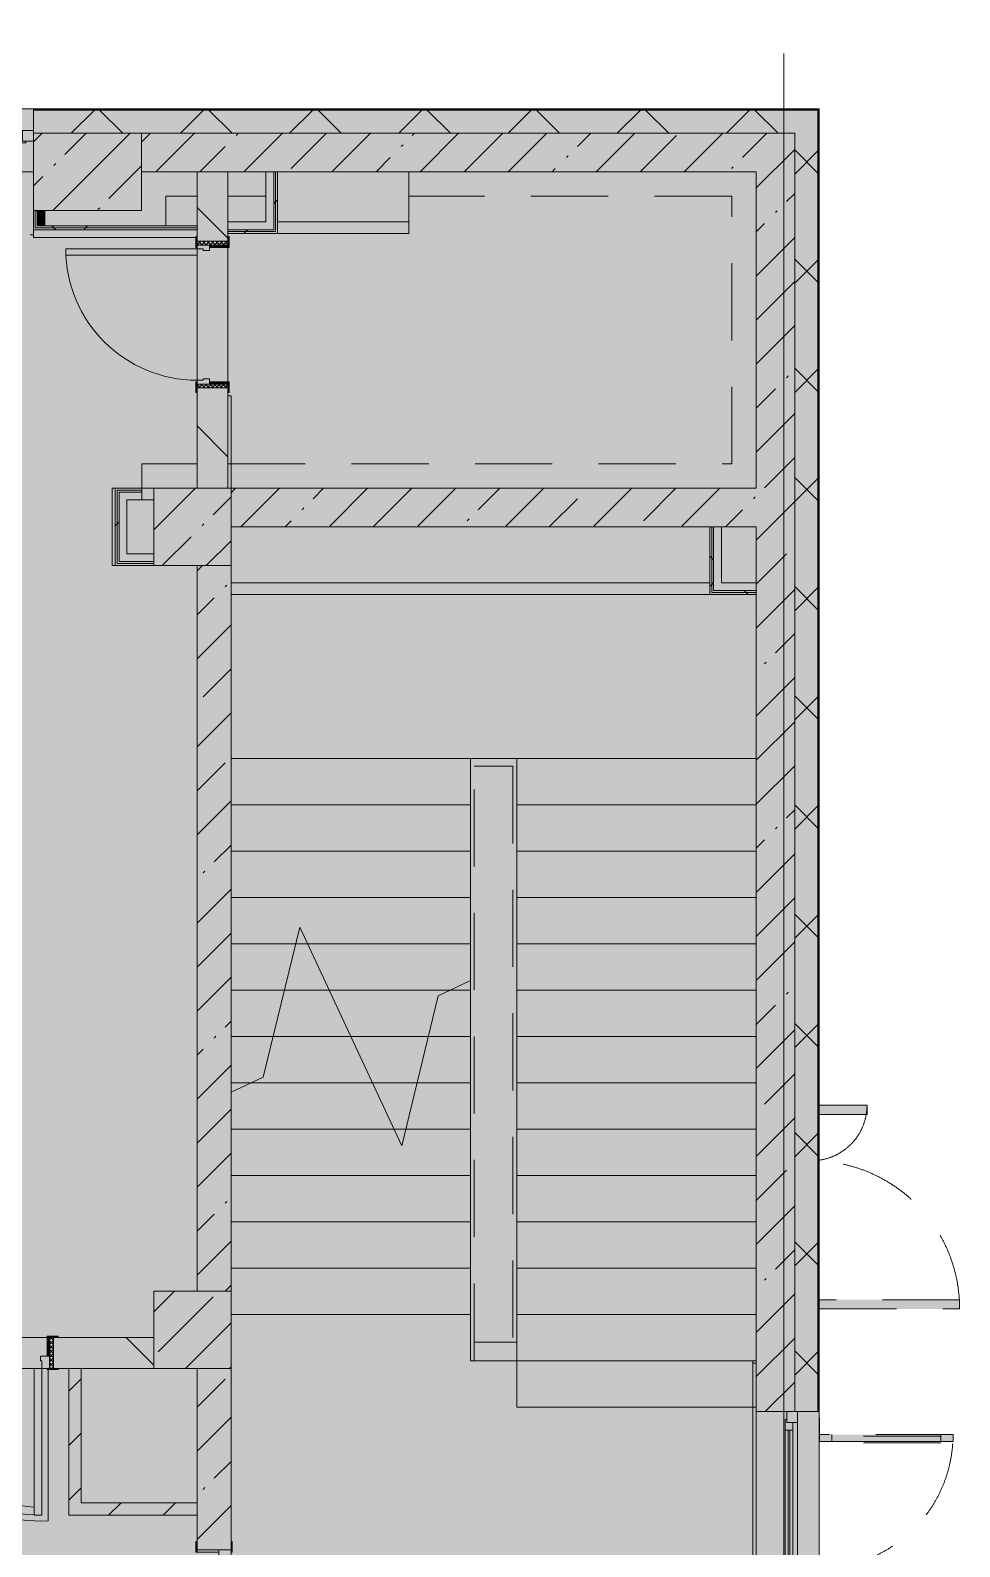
# Model space of a CAD drawing. Header units: millimetres. Extents: x 81548 to 272142, y -8553 to 29000.
# Drawn here: x 265262 to 271280, y 12246 to 22066 of the extents above; entities that cross this region are included whole.
import ezdxf

# ---------------------------------------------------------------- set-up
doc = ezdxf.new("R2010")
doc.units = ezdxf.units.MM
doc.linetypes.add('200_ШТРИХ__ш1_п0_6_', pattern=[800, 500, -300])
doc.layers.add('A-DETL-GENF-2', color=7, linetype='Continuous', lineweight=9, true_color=0xc0c0c0, transparency=0.4)
for name, color, linetype, lineweight in [('A-DETL-MBND-1', 7, '200_ШТРИХ__ш1_п0_6_', 9), ('A-WALL-3', 7, 'Continuous', 5), ('I-WALL-4', 7, 'Continuous', 5), ('S-COLS-3', 7, 'Continuous', 5), ('Оси', 7, 'Continuous', 9)]:
    doc.layers.add(name, color=color, linetype=linetype, lineweight=lineweight)
for name, color, linetype, lineweight, true_color in [('A-DOOR-1', 7, 'Continuous', 5, 0xb7b7b7), ('A-DOOR-2', 7, 'Continuous', 5, 0xe2e2e2), ('A-DOOR-3', 7, 'Continuous', 5, 0xaaaaaa), ('A-DOOR-FRAM-1', 7, 'Continuous', 5, 0xe2e2e2), ('A-DOOR-FRAM-2', 7, 'Continuous', 5, 0xb7b7b7), ('A-DOOR-FRAM-3', 7, 'Continuous', 5, 0xaaaaaa), ('A-FLOR-2', 7, 'Continuous', 5, 0xb7b7b7), ('A-GLAZ-2', 7, 'Continuous', 5, 0x737373), ('A-WALL-4', 7, 'Continuous', 5, 0x737373), ('A-WALL-5', 7, 'Continuous', 9, 0x737373), ('I-WALL-2', 7, 'Continuous', 5, 0xe7e7e7), ('I-WALL-3', 7, 'Continuous', 9, 0xe7e7e7), ('I-WALL-5', 7, 'Continuous', 5, 0x737373), ('S-COLS-4', 7, 'Continuous', 5, 0x737373), ('S-STRS-2', 7, 'Continuous', 5, 0x737373), ('S-STRS-MBND-2', 7, 'Continuous', 5, 0x737373)]:
    doc.layers.add(name, color=color, linetype=linetype, lineweight=lineweight, true_color=true_color)
pattern_1 = [(45, (145131.5, 0), (-285.1231, 285.1231), []), (45, (145416.64, 0), (-285.1231, 285.1231), [504.031, -100.806, 16.764, -84.042])]
pattern_2 = [(45, (145131.5, 0), (-353.5534, 353.5534), []), (135, (145131.5, 0), (-353.5534, -353.5534), [])]
pattern_3 = [(135, (145131.5, 0), (-353.5534, -353.5534), [])]
pattern_4 = [(45, (145131.52, 0), (-176.7767, 176.7767), [])]
pattern_5 = [(45, (145131.5, 0), (-530.33, 530.33), []), (135, (145131.5, 0), (-530.33, -530.33), [])]

# ---------------------------------------------------------------- blocks, each defined once
blk = doc.blocks.new('110_Дверь_СКБ_2Ст - Д-1_л_Лестничная клетка EIS60 2-32142534-2_10_3_птичка')
at = {"layer": 'A-DOOR-2'}
for points in [[(662.5, 110), (662.5, 1010), (612.5, 1010), (612.5, 110)], [(-587.5, 510), (-637.5, 510), (-637.5, 110), (-587.5, 110), (-587.5, 356.7)], [(712.5, 30), (697.5, 30), (697.5, -110), (712.5, -107.6)]]:
    blk.add_hatch(color=256, dxfattribs=at).paths.add_polyline_path(points)
h = blk.add_hatch(color=256, dxfattribs=at)
h.paths.add_polyline_path([(712.5, 110), (662.5, 110), (662.5, 60), (652.5, 60), (652.5, 30), (712.5, 30)])
h.paths.add_polyline_path([(-627.5, 30), (-627.5, 60), (-637.5, 60), (-637.5, 110), (-687.5, 110), (-687.5, 30)])
at = {"layer": 'A-DOOR-FRAM-1'}
for points in [[(-672.5, 110), (-672.5, 118), (-742.5, 118), (-742.5, 110)], [(767.5, 110), (767.5, 118), (697.5, 118), (697.5, 110)], [(-672.5, 30), (-687.5, 30), (-687.5, -110), (-672.5, -107.6)], [(-672.5, -110), (-742.5, -110), (-742.5, -118), (-672.5, -118)], [(767.5, -118), (767.5, -110), (697.5, -110), (697.5, -118)]]:
    blk.add_hatch(color=256, dxfattribs=at).paths.add_polyline_path(points)
at = {"layer": 'A-DOOR-1'}
for p, q in [((662.5, 1010), (612.5, 1010)), ((612.5, 1010), (612.5, 110)), ((662.5, 110), (662.5, 1010)), ((-637.5, 510), (-637.5, 110)), ((-587.5, 510), (-637.5, 510)), ((-587.5, 110), (-587.5, 510)), ((-637.5, 110), (-587.5, 110)), ((612.5, 110), (662.5, 110))]:
    blk.add_line(p, q, dxfattribs=at)
for centre, radius, start, end in [((662.5, 110), 900, 90, 180), ((-637.5, 110), 400, 360, 90)]:
    blk.add_arc(centre, radius, start, end, dxfattribs=at)
at = {"layer": 'A-DOOR-FRAM-2'}
for p, q in [((-672.5, 118), (-742.5, 118)), ((-742.5, 118), (-742.5, 110)), ((-742.5, 110), (-672.5, 110)), ((-637.5, 110), (-687.5, 110)), ((-687.5, 110), (-687.5, 30)), ((-672.5, 110), (-672.5, 118)), ((-637.5, 60), (-637.5, 110)), ((662.5, 110), (662.5, 60)), ((712.5, 110), (662.5, 110)), ((767.5, 118), (697.5, 118)), ((697.5, 118), (697.5, 110)), ((697.5, 110), (767.5, 110)), ((712.5, 30), (712.5, 110)), ((767.5, 110), (767.5, 118)), ((-687.5, 30), (-627.5, 30)), ((-672.5, 30), (-687.5, 30)), ((-687.5, 30), (-687.5, -110)), ((-672.5, -110), (-672.5, 30)), ((-627.5, 60), (-637.5, 60)), ((-627.5, 30), (-627.5, 60)), ((662.5, 60), (652.5, 60)), ((652.5, 60), (652.5, 30)), ((652.5, 30), (712.5, 30)), ((712.5, 30), (697.5, 30)), ((697.5, 30), (697.5, -110)), ((712.5, -110), (712.5, 30)), ((-672.5, -110), (-742.5, -110)), ((-742.5, -110), (-742.5, -118)), ((-742.5, -118), (-672.5, -118)), ((-687.5, -110), (-672.5, -110)), ((-672.5, -118), (-672.5, -110)), ((697.5, -110), (712.5, -110)), ((767.5, -110), (697.5, -110)), ((697.5, -110), (697.5, -118)), ((697.5, -118), (767.5, -118)), ((767.5, -118), (767.5, -110))]:
    blk.add_line(p, q, dxfattribs=at)
blk = doc.blocks.new('120_Окно_СКБ_1Ст - 120_Окно_СКБ_1Ст 900х2500_h_ с форточкой-V88-2_10_3_птичка')
at = {"layer": 'A-GLAZ-2'}
for p, q in [((-450, -127), (-450, -57)), ((-450, -57), (-380, -57)), ((450, -57), (-450, -57)), ((-380, -57), (-380, -127)), ((380, -87), (-380, -87)), ((-380, -87), (-380, -127)), ((-330, -137), (-330, -87)), ((330, -137), (330, -87)), ((380, -127), (380, -57)), ((380, -57), (450, -57)), ((380, -127), (380, -87)), ((450, -57), (450, -127)), ((-380, -127), (-450, -127)), ((-450, -127), (-400, -127)), ((-380, -127), (-400, -127)), ((-400, -127), (-400, -137)), ((-400, -137), (400, -137)), ((400, -137), (-400, -137)), ((-330, -107), (330, -107)), ((330, -117), (-330, -117)), ((450, -127), (380, -127)), ((400, -127), (380, -127)), ((400, -127), (449.8, -127)), ((400, -137), (400, -127))]:
    blk.add_line(p, q, dxfattribs=at)
blk = doc.blocks.new('120_Окно_СКБ_1Ст - 120_Окно_СКБ_1Ст 1200х2500_h_ с форточкой2-24160662-2_10_3_птичка')
at = {"layer": 'A-GLAZ-2'}
for p, q in [((-600, -127), (-600, -57)), ((-600, -57), (-530, -57)), ((600, -57), (-600, -57)), ((-530, -57), (-530, -127)), ((530, -87), (-530, -87)), ((-530, -87), (-530, -127)), ((-480, -137), (-480, -87)), ((480, -137), (480, -87)), ((530, -127), (530, -57)), ((530, -57), (600, -57)), ((530, -127), (530, -87)), ((600, -57), (600, -127)), ((-530, -127), (-600, -127)), ((-600, -127), (-550, -127)), ((-530, -127), (-550, -127)), ((-550, -127), (-550, -137)), ((-550, -137), (550, -137)), ((550, -137), (-550, -137)), ((-480, -107), (480, -107)), ((480, -117), (-480, -117)), ((600, -127), (530, -127)), ((550, -127), (530, -127)), ((550, -127), (600, -127)), ((550, -137), (550, -127))]:
    blk.add_line(p, q, dxfattribs=at)
blk = doc.blocks.new('110_Дверь_СКБ_1Ст_Внутренняя1 - Д-8 950x2100h_охрана-V102-2_10_3_птичка')
at = {"layer": 'A-DOOR-2'}
h = blk.add_hatch(color=256, dxfattribs=at)
h.paths.add_polyline_path([(-437.5, 100), (-437.5, 20), (-402.5, 20), (-402.5, 60), (-412.5, 60), (-412.5, 100)])
h.paths.add_polyline_path([(427.5, 60), (427.5, 20), (462.5, 20), (462.5, 100), (437.5, 97.6), (437.5, 60)])
at = {"layer": 'A-DOOR-3'}
h = blk.add_hatch(dxfattribs=at)
h.set_pattern_fill('FP_68', color=256, style=0, pattern_type=2)
h.set_pattern_definition([(135, (1826.41, 164.685), (-14.14214, -14.14214), []), (225, (1826.41, 164.685), (14.14214, -14.14214), [])])
h.paths.add_polyline_path([(462.5, 100), (462.5, -100), (487.5, -100), (487.5, 100)])
at = {"layer": 'A-DOOR-FRAM-1'}
for points in [[(397.5, 100), (437.5, 100), (437.5, 950), (397.5, 950)], [(-492.5, 100), (-422.5, 100), (-422.5, 108), (-492.5, 108)], [(447.5, 100), (517.5, 100), (517.5, 108), (447.5, 108)], [(-437.5, -100), (-422.5, -100), (-422.5, 20), (-437.5, 20)], [(447.5, -100), (462.5, -100), (462.5, 20), (447.5, 20)], [(-492.5, -108), (-422.5, -108), (-422.5, -100), (-492.5, -100)], [(447.5, -108), (517.5, -108), (517.5, -100), (447.5, -100)]]:
    blk.add_hatch(color=256, dxfattribs=at).paths.add_polyline_path(points)
at = {"layer": 'A-DOOR-FRAM-3'}
h = blk.add_hatch(dxfattribs=at)
h.set_pattern_fill('FP_69', color=256, style=0, pattern_type=2)
h.set_pattern_definition([(45, (-296.384, 164.685), (-14.1421, 14.1421), []), (135, (-296.384, 164.685), (-14.1421, -14.1421), [])])
h.paths.add_polyline_path([(-462.5, 100), (-462.5, -100), (-437.5, -100), (-437.5, 100)])
at = {"layer": 'A-DOOR-1'}
for p, q in [((437.5, 950), (397.5, 950)), ((397.5, 950), (397.5, 100)), ((437.5, 100), (437.5, 950)), ((397.5, 100), (437.5, 100))]:
    blk.add_line(p, q, dxfattribs=at)
blk.add_arc((437.5, 100), 850, 90, 180, dxfattribs=at)
at = {"layer": 'A-DOOR-FRAM-2'}
for p, q in [((-422.5, 108), (-492.5, 108)), ((-492.5, 108), (-492.5, 100)), ((-492.5, 100), (-422.5, 100)), ((-437.5, 100), (-462.5, 100)), ((-462.5, 100), (-462.5, -100)), ((-412.5, 100), (-437.5, 100)), ((-437.5, 100), (-437.5, 20)), ((-437.5, -100), (-437.5, 100)), ((-422.5, 100), (-437.5, 100)), ((-437.5, 100), (-437.5, 99)), ((-437.5, 99), (-422.5, 99)), ((-422.5, 100), (-422.5, 108)), ((-422.5, 99), (-422.5, 100)), ((-412.5, 60), (-412.5, 100)), ((437.5, 100), (437.5, 60)), ((462.5, 100), (437.5, 100)), ((517.5, 108), (447.5, 108)), ((447.5, 108), (447.5, 100)), ((462.5, 100), (447.5, 100)), ((447.5, 100), (447.5, 99)), ((447.5, 100), (517.5, 100)), ((447.5, 99), (462.5, 99)), ((462.5, 20), (462.5, 100)), ((487.5, 100), (462.5, 100)), ((462.5, 100), (462.5, -100)), ((462.5, 99), (462.5, 100)), ((487.5, -100), (487.5, 100)), ((517.5, 100), (517.5, 108)), ((-437.5, 20), (-402.5, 20)), ((-422.5, 20), (-437.5, 20)), ((-437.5, 20), (-437.5, -100)), ((-422.5, -100), (-422.5, 20)), ((-402.5, 60), (-412.5, 60)), ((-402.5, 20), (-402.5, 60)), ((437.5, 60), (427.5, 60)), ((427.5, 60), (427.5, 20)), ((427.5, 20), (462.5, 20)), ((462.5, 20), (447.5, 20)), ((447.5, 20), (447.5, -100)), ((462.5, -100), (462.5, 20)), ((-422.5, -100), (-492.5, -100)), ((-492.5, -100), (-492.5, -108)), ((-492.5, -108), (-422.5, -108)), ((-462.5, -100), (-437.5, -100)), ((-437.5, -100), (-422.5, -100)), ((-422.5, -108), (-422.5, -100)), ((447.5, -100), (462.5, -100)), ((517.5, -100), (447.5, -100)), ((447.5, -100), (447.5, -108)), ((447.5, -108), (517.5, -108)), ((462.5, -100), (487.5, -100)), ((517.5, -108), (517.5, -100))]:
    blk.add_line(p, q, dxfattribs=at)
blk = doc.blocks.new('BSC_Колонна _Прямоугольная - 700х500-23282984-2_10_3_птичка')
at = {"layer": 'S-COLS-3'}
h = blk.add_hatch(dxfattribs=at)
h.set_pattern_fill('FP_132', color=256, style=0, pattern_type=2)
h.set_pattern_definition([(45, (-120500, -21150), (-285.1231, 285.1231), []), (45, (-120214.88, -21150), (-285.1231, 285.1231), [504.031, -100.806, 16.764, -84.042])])
h.paths.add_polyline_path([(-216.1, -250), (350, -250), (350, 250), (-350, 250), (-350, -250)])
at = {"layer": 'S-COLS-4'}
for p, q in [((350, 250), (-350, 250)), ((-350, 250), (-350, -250)), ((350, -250), (350, 250)), ((-350, -250), (350, -250))]:
    blk.add_line(p, q, dxfattribs=at)
blk = doc.blocks.new('110_Дверь_СКБ_2Ст_Наружная - ДН-3_1_л__ Двухстворчатая 1200 х2900 из подвала EI30-23667726-2_10_3_птичка')
at = {"layer": 'A-DETL-MBND-1'}
for points in [[(679.5, 989), (619.5, 989), (619.5, 79), (679.5, 79)], [(-580.5, 79), (-580.5, 389), (-640.5, 389), (-640.5, 79)]]:
    blk.add_hatch(color=256, dxfattribs=at).paths.add_polyline_path(points)
for p, q in [((679.5, 989), (619.5, 989)), ((619.5, 989), (619.5, 79)), ((679.5, 79), (679.5, 989)), ((-640.5, 389), (-640.5, 79)), ((-580.5, 389), (-640.5, 389)), ((-580.5, 79), (-580.5, 389))]:
    blk.add_line(p, q, dxfattribs=at)
for centre, radius, start, end in [((679.5, 29), 960, 90, 176.98148), ((-640.5, 29), 360, 8.16602, 90)]:
    blk.add_arc(centre, radius, start, end, dxfattribs=at)
blk = doc.blocks.new('Дверь_Витражная_СКБ_2Ст - ВН-6-31912847-2_10_3_птичка')
at = {"layer": 'A-DETL-MBND-1'}
for points in [[(-643, -370), (-598, -370), (-598, -20), (-643, -20)], [(562, -884), (607, -884), (607, -20), (562, -20)]]:
    blk.add_hatch(color=256, dxfattribs=at).paths.add_polyline_path(points)
for p, q in [((-607, -20), (-715, -20)), ((-715, -20), (-607, -20)), ((-598, -20), (-643, -20)), ((-643, -370), (-643, -20)), ((-598, -20), (-643, -20)), ((-643, -20), (-643, -370)), ((-607, -370), (-607, -20)), ((-598, -370), (-598, -20)), ((-598, -370), (-598, -20)), ((562, -20), (607, -20)), ((562, -884), (562, -20)), ((562, -20), (562, -884)), ((607, -20), (562, -20)), ((607, -884), (607, -20)), ((607, -884), (607, -20)), ((607, -20), (715, -20)), ((607, -20), (715, -20)), ((607, -884), (607, -20)), ((-643, -100), (-598, -100)), ((-633, -290), (-633, -100)), ((-589, -290), (-589, -100)), ((553, -804), (553, -100)), ((607, -100), (562, -100)), ((597, -804), (597, -100)), ((-643, -290), (-598, -290)), ((-643, -370), (-598, -370)), ((-643, -370), (-598, -370)), ((607, -804), (562, -804)), ((607, -884), (562, -884)), ((562, -884), (607, -884))]:
    blk.add_line(p, q, dxfattribs=at)
for centre, radius, start, end in [((-607, -20), 350, 270, 0), ((607, -20), 864, 180, 270)]:
    blk.add_arc(centre, radius, start, end, dxfattribs=at)
blk = doc.blocks.new('BSC_Колонна _Прямоугольная - 500х500-22291386-2_10_3_птичка')
at = {"layer": 'S-COLS-3'}
h = blk.add_hatch(dxfattribs=at)
h.set_pattern_fill('FP_153', color=256, style=0, pattern_type=2)
h.set_pattern_definition([(45, (-121180, -13650), (-285.1231, 285.1231), []), (45, (-120894.88, -13650), (-285.1231, 285.1231), [504.031, -100.806, 16.764, -84.042])])
h.paths.add_polyline_path([(-250, -250), (250, -250), (250, 250), (-250, 250), (-250, -115.2)])
at = {"layer": 'S-COLS-4'}
for p, q in [((250, 250), (-250, 250)), ((-250, 250), (-250, -250)), ((250, -250), (250, 250)), ((-250, -250), (250, -250))]:
    blk.add_line(p, q, dxfattribs=at)
blk = doc.blocks.new('BSC_Колонна _Прямоугольная - 500х500-V143-2_10_3_птичка')
at = {"layer": 'S-COLS-3'}
h = blk.add_hatch(dxfattribs=at)
h.set_pattern_fill('FP_162', color=256, style=0, pattern_type=2)
h.set_pattern_definition([(45, (-121180, -18850), (-285.1231, 285.1231), []), (45, (-120894.88, -18850), (-285.1231, 285.1231), [504.031, -100.806, 16.764, -84.042])])
h.paths.add_polyline_path([(-250, -250), (250, -250), (250, 250), (-250, 250), (-250, -109.1)])
at = {"layer": 'S-COLS-4'}
for p, q in [((250, 250), (-250, 250)), ((-250, 250), (-250, -250)), ((250, -250), (250, 250)), ((-250, -250), (250, -250))]:
    blk.add_line(p, q, dxfattribs=at)
blk = doc.blocks.new('110_Дверь_СКБ_2Ст - Д-6_п__ ДОО_Дв_1450x2100h_Дверь из раздевальной в коридор-32371698-2_10_3_птичка')
at = {"layer": 'A-DOOR-2'}
h = blk.add_hatch(color=256, dxfattribs=at)
h.paths.add_polyline_path([(-637.5, -100), (-637.5, -50), (-627.5, -50), (-627.5, -20), (-687.5, -20), (-687.5, -100)])
h.paths.add_polyline_path([(662.5, -100), (712.5, -100), (712.5, -20), (652.5, -20), (652.5, -50), (662.5, -50)])
for points in [[(-587.5, -450), (-587.5, -100), (-637.5, -100), (-637.5, -450)], [(612.5, -1050), (662.5, -1050), (662.5, -100), (612.5, -100)]]:
    blk.add_hatch(color=256, dxfattribs=at).paths.add_polyline_path(points)
at = {"layer": 'A-DOOR-3'}
h = blk.add_hatch(dxfattribs=at)
h.set_pattern_fill('FP_168', color=256, style=0, pattern_type=2)
h.set_pattern_definition([(225, (1576.41, -164.685), (-14.14214, 14.14214), []), (135, (1576.41, -164.685), (14.14214, 14.14214), [])])
h.paths.add_polyline_path([(737.5, -100), (737.5, 100), (712.5, 100), (712.5, -100)])
at = {"layer": 'A-DOOR-FRAM-1'}
for points in [[(-672.5, 100), (-672.5, 108), (-742.5, 108), (-742.5, 100)], [(-672.5, -20), (-672.5, 100), (-687.5, 100), (-687.5, -20)], [(767.5, 100), (767.5, 108), (697.5, 108), (697.5, 100)], [(712.5, -20), (712.5, 100), (697.5, 100), (697.5, -20)], [(-672.5, -108), (-672.5, -100), (-742.5, -100), (-742.5, -108)], [(697.5, -108), (767.5, -108), (767.5, -100), (697.5, -100)]]:
    blk.add_hatch(color=256, dxfattribs=at).paths.add_polyline_path(points)
at = {"layer": 'A-DOOR-FRAM-3'}
h = blk.add_hatch(dxfattribs=at)
h.set_pattern_fill('FP_169', color=256, style=0, pattern_type=2)
h.set_pattern_definition([(315, (-546.384, -164.685), (-14.1421, -14.1421), []), (225, (-546.384, -164.685), (-14.1421, 14.1421), [])])
h.paths.add_polyline_path([(-687.5, -100), (-687.5, 100), (-712.5, 100), (-712.5, -100)])
at = {"layer": 'A-DOOR-1'}
for p, q in [((-637.5, -100), (-587.5, -100)), ((-637.5, -450), (-637.5, -100)), ((-587.5, -100), (-587.5, -450)), ((612.5, -100), (662.5, -100)), ((612.5, -1050), (612.5, -100)), ((662.5, -100), (662.5, -1050)), ((-587.5, -450), (-637.5, -450)), ((662.5, -1050), (612.5, -1050))]:
    blk.add_line(p, q, dxfattribs=at)
for centre, radius, start, end in [((-637.5, -100), 350, 270, 0), ((662.5, -100), 950, 180, 270)]:
    blk.add_arc(centre, radius, start, end, dxfattribs=at)
at = {"layer": 'A-DOOR-FRAM-2'}
for p, q in [((-742.5, 108), (-672.5, 108)), ((-742.5, 100), (-742.5, 108)), ((-672.5, 100), (-742.5, 100)), ((-712.5, 100), (-687.5, 100)), ((-712.5, -100), (-712.5, 100)), ((-687.5, 100), (-687.5, -100)), ((-687.5, 100), (-672.5, 100)), ((-687.5, -20), (-687.5, 100)), ((-672.5, 108), (-672.5, 100)), ((-672.5, 100), (-672.5, -20)), ((697.5, 100), (697.5, 108)), ((697.5, 108), (767.5, 108)), ((697.5, -20), (697.5, 100)), ((697.5, 100), (712.5, 100)), ((767.5, 100), (697.5, 100)), ((712.5, -100), (712.5, 100)), ((712.5, 100), (737.5, 100)), ((712.5, 100), (712.5, -20)), ((737.5, 100), (737.5, -100)), ((767.5, 108), (767.5, 100)), ((-687.5, -20), (-627.5, -20)), ((-687.5, -100), (-687.5, -20)), ((-672.5, -20), (-687.5, -20)), ((-637.5, -50), (-637.5, -100)), ((-627.5, -50), (-637.5, -50)), ((-627.5, -20), (-627.5, -50)), ((652.5, -20), (712.5, -20)), ((652.5, -50), (652.5, -20)), ((662.5, -50), (652.5, -50)), ((662.5, -100), (662.5, -50)), ((712.5, -20), (697.5, -20)), ((712.5, -20), (712.5, -100)), ((-742.5, -100), (-672.5, -100)), ((-742.5, -108), (-742.5, -100)), ((-672.5, -108), (-742.5, -108)), ((-687.5, -100), (-712.5, -100)), ((-637.5, -100), (-687.5, -100)), ((-672.5, -100), (-672.5, -108)), ((712.5, -100), (662.5, -100)), ((697.5, -108), (697.5, -100)), ((697.5, -100), (767.5, -100)), ((767.5, -108), (697.5, -108)), ((737.5, -100), (712.5, -100)), ((767.5, -100), (767.5, -108))]:
    blk.add_line(p, q, dxfattribs=at)
blk = doc.blocks.new('Зашивка приборов отопления30 - Зашивка приборов отопления-33323465-2_10_3_птичка')
at = {"layer": 'A-WALL-4'}
for p, q in [((121290.8, 18669.6), (124390.8, 18669.6)), ((124390.8, 18669.6), (121290.8, 18669.6)), ((121290.8, 18594.6), (124390.8, 18594.6))]:
    blk.add_line(p, q, dxfattribs=at)
blk = doc.blocks.new('Зашивка приборов отопления44 - Зашивка приборов отопления-33398827-2_10_3_птичка')
at = {"layer": 'A-WALL-4'}
for p, q in [((122140.8, 18669.6), (122140.8, 18994.6)), ((121290.8, 18669.6), (122140.8, 18669.6)), ((122141.3, 18669.6), (121290.8, 18669.6)), ((122141.3, 18594.6), (122141.3, 18669.6)), ((121290.8, 18594.6), (122141.3, 18594.6))]:
    blk.add_line(p, q, dxfattribs=at)

msp = doc.modelspace()

# ---------------------------------------------------------------- hatches: boundary and pattern name
at = {"layer": 'A-DETL-GENF-2'}
msp.add_hatch(color=256, dxfattribs=at).paths.add_polyline_path([(268200.9, -258), (270369.5, -258), (270369.5, 21558), (238439.5, 21558), (238439.5, 27348), (229991.5, 27348), (229991.5, 5750), (234333.5, 5750), (234333.5, -258), (267272.4, -258)])
at = {"layer": 'A-WALL-3'}
h = msp.add_hatch(dxfattribs=at)
h.set_pattern_fill('FP_55', color=256, style=0, pattern_type=2)
h.set_pattern_definition(pattern_2)
h.paths.add_polyline_path([(270361.5, 21400), (270361.5, 21550), (265281.7, 21550), (265281.7, 21400), (270211.5, 21400)])
h.paths.add_polyline_path([(264381.7, 21400), (264381.7, 21550), (263032, 21550), (263032, 21400), (263558.3, 21400)])
h.paths.add_polyline_path([(251487.6, 21400), (251982, 21400), (251982, 21550), (250681.7, 21550), (250681.7, 21400), (251181.5, 21400)])
h.paths.add_polyline_path([(254182, 21400), (254182, 21550), (252882, 21550), (252882, 21400), (253344.6, 21400)])
h.paths.add_polyline_path([(255082, 21400), (256381.5, 21400), (256381.5, 21550), (255082, 21550)])
h.paths.add_polyline_path([(261232, 21400), (262132, 21400), (262132, 21550), (260732, 21550), (260732, 21400), (260772.8, 21400)])
h.paths.add_polyline_path([(258432, 21400), (258432, 21550), (257281.5, 21550), (257281.5, 21400)])
h.paths.add_polyline_path([(248381.7, 21400), (248381.7, 21550), (247181.5, 21550), (247181.5, 21400), (247773.5, 21400)])
h.paths.add_polyline_path([(238439.5, 21400), (238441.5, 21400), (238437.4, 21550), (238191.5, 21550), (238191.5, 21400), (238398.5, 21400)])
h.paths.add_polyline_path([(241741.5, 21400), (246281.5, 21400), (246281.5, 21550), (241741.5, 21550)])
h = msp.add_hatch(dxfattribs=at)
h.set_pattern_fill('FP_55', color=256, style=0, pattern_type=2)
h.set_pattern_definition(pattern_2)
h.paths.add_polyline_path([(270357.8, -250), (270361.5, -250), (270361.5, 7700), (270211.5, 7700), (270211.5, -250), (270321.5, -250)])
h.paths.add_polyline_path([(270361.5, 10000), (270361.5, 11920), (270211.5, 11920), (270211.5, 10000)])
h.paths.add_polyline_path([(270361.5, 13120), (270361.5, 21400), (270211.5, 21400), (270211.5, 13120)])
at = {"layer": 'I-WALL-2'}
for points in [[(266837.5, 20775), (266837.5, 21150), (266787.5, 21150), (266787.5, 20775)], [(266787.5, 20775), (266787.5, 20825), (266541.5, 20825), (266541.5, 20775)], [(266333.5, 20724), (266333.5, 20730), (266341.5, 20730), (266341.5, 20774), (265281.5, 20774), (265281.5, 20724), (265415.4, 20724)], [(265887.1, 18625), (265887.1, 19025), (265837.1, 19025), (265837.1, 18625)], [(269736.5, 18487.5), (269736.5, 18850), (269686.5, 18850), (269686.5, 18487.5)], [(266061.5, 18625), (266061.5, 18675), (265887.1, 18675), (265887.1, 18625)], [(269961.5, 18437.5), (269961.5, 18487.5), (269686.5, 18487.5), (269686.5, 18437.5)]]:
    msp.add_hatch(color=256, dxfattribs=at).paths.add_polyline_path(points)
at = {"layer": 'I-WALL-3'}
for points in [[(265356.5, 20799), (265356.5, 20900), (265306.5, 20900), (265306.5, 20799)], [(265887.1, 19025), (265983.5, 19025), (265983.5, 19075), (265837.1, 19075), (265837.1, 19025), (265879.6, 19025)]]:
    msp.add_hatch(color=256, dxfattribs=at).paths.add_polyline_path(points)
at = {"layer": 'I-WALL-4'}
h = msp.add_hatch(dxfattribs=at)
h.set_pattern_fill('FP_63', color=256, style=0, pattern_type=2)
h.set_pattern_definition(pattern_1)
h.paths.add_polyline_path([(263032, 21150), (264381.7, 21150), (264381.7, 21400), (263032, 21400)])
h.paths.add_polyline_path([(257281.5, 21150), (258432, 21150), (258432, 21400), (257281.5, 21400)])
h.paths.add_polyline_path([(261232, 21150), (262132, 21150), (262132, 21400), (261232, 21400), (261232, 21239.3)])
h.paths.add_polyline_path([(266341.5, 21150), (266341.5, 21400), (265981.5, 21400), (265981.5, 21150)])
h.paths.add_polyline_path([(246281.5, 21150), (246281.5, 21400), (245931.5, 21400), (245931.5, 21150), (246269, 21150)])
h.paths.add_polyline_path([(247773.5, 21150), (248381.7, 21150), (248381.7, 21400), (247181.5, 21400), (247181.5, 21150)])
h.paths.add_polyline_path([(253576.5, 21150), (254182, 21150), (254182, 21400), (252882, 21400), (252882, 21150), (253526.5, 21150)])
h.paths.add_polyline_path([(251181.5, 21150), (251982, 21150), (251982, 21400), (251181.5, 21400)])
h.paths.add_polyline_path([(256381.5, 21150), (256381.5, 21400), (256181.5, 21400), (256181.5, 21150)])
h.paths.add_polyline_path([(255481.5, 21150), (255481.5, 21400), (255082, 21400), (255082, 21150), (255201.7, 21150)])
h = msp.add_hatch(dxfattribs=at)
h.set_pattern_fill('FP_63', color=256, style=0, pattern_type=2)
h.set_pattern_definition(pattern_1)
h.paths.add_polyline_path([(269961.5, 21150), (269961.5, 21400), (266341.5, 21400), (266343.9, 21150), (268200.9, 21150)])
h = msp.add_hatch(dxfattribs=at)
h.set_pattern_fill('FP_63', color=256, style=0, pattern_type=2)
h.set_pattern_definition(pattern_1)
h.paths.add_polyline_path([(270058, 10600), (270211.5, 10600), (270211.5, 11920), (269961.5, 11920), (269961.5, 10600)])
h.paths.add_polyline_path([(270211.5, 13120), (270211.5, 21400), (269961.5, 21400), (269961.5, 13120), (270058, 13120)])
h = msp.add_hatch(dxfattribs=at)
h.set_pattern_fill('FP_66', color=256, style=0, pattern_type=2)
h.set_pattern_definition(pattern_3)
h.paths.add_polyline_path([(266341.5, 19100), (266541.5, 19100), (266541.5, 19750), (266341.5, 19750), (266341.5, 19319.3)])
h.paths.add_polyline_path([(266341.5, 20700), (266541.5, 20700), (266541.5, 21150), (266341.5, 21150), (266341.5, 20730)])
h = msp.add_hatch(dxfattribs=at)
h.set_pattern_fill('FP_167', color=256, style=0, pattern_type=2)
h.set_pattern_definition(pattern_5)
h.paths.add_polyline_path([(266850, 20762.5), (266850, 21150), (266837.5, 21150), (266837.5, 20762.5)])
h = msp.add_hatch(dxfattribs=at)
h.set_pattern_fill('FP_167', color=256, style=0, pattern_type=2)
h.set_pattern_definition(pattern_5)
h.paths.add_polyline_path([(266862.5, 20750), (266862.5, 21150), (266850, 21150), (266850, 20750)])
h = msp.add_hatch(dxfattribs=at)
h.set_pattern_fill('FP_167', color=256, style=0, pattern_type=2)
h.set_pattern_definition(pattern_5)
h.paths.add_polyline_path([(265306.5, 20799), (265306.5, 20900), (265294, 20900), (265294, 20799)])
h = msp.add_hatch(dxfattribs=at)
h.set_pattern_fill('FP_167', color=256, style=0, pattern_type=2)
h.set_pattern_definition(pattern_5)
h.paths.add_polyline_path([(266341.5, 20774), (266341.5, 20786.5), (265281.5, 20786.5), (265281.5, 20774), (265415.4, 20774)])
h = msp.add_hatch(dxfattribs=at)
h.set_pattern_fill('FP_167', color=256, style=0, pattern_type=2)
h.set_pattern_definition(pattern_5)
h.paths.add_polyline_path([(266341.5, 20786.5), (266341.5, 20799), (265294, 20799), (265294, 20786.5), (265415.4, 20786.5)])
h = msp.add_hatch(dxfattribs=at)
h.set_pattern_fill('FP_167', color=256, style=0, pattern_type=2)
h.set_pattern_definition(pattern_5)
h.paths.add_polyline_path([(266541.5, 20762.5), (266837.5, 20762.5), (266837.5, 20775), (266541.5, 20775)])
h = msp.add_hatch(dxfattribs=at)
h.set_pattern_fill('FP_167', color=256, style=0, pattern_type=2)
h.set_pattern_definition(pattern_5)
h.paths.add_polyline_path([(266787.5, 20750), (266850, 20750), (266850, 20762.5), (266541.5, 20762.5), (266541.5, 20750)])
h = msp.add_hatch(dxfattribs=at)
h.set_pattern_fill('FP_167', color=256, style=0, pattern_type=2)
h.set_pattern_definition(pattern_5)
h.paths.add_polyline_path([(265824.6, 18600), (265824.6, 19087.5), (265812.1, 19087.5), (265812.1, 18600)])
h = msp.add_hatch(dxfattribs=at)
h.set_pattern_fill('FP_167', color=256, style=0, pattern_type=2)
h.set_pattern_definition(pattern_5)
h.paths.add_polyline_path([(265837.1, 18612.5), (265837.1, 19075), (265824.6, 19075), (265824.6, 18612.5)])
h = msp.add_hatch(dxfattribs=at)
h.set_pattern_fill('FP_63', color=256, style=0, pattern_type=2)
h.set_pattern_definition(pattern_1)
h.paths.add_polyline_path([(269961.5, 18850), (269961.5, 19100), (266561.5, 19100), (266561.5, 18850), (269736.5, 18850)])
h = msp.add_hatch(dxfattribs=at)
h.set_pattern_fill('FP_167', color=256, style=0, pattern_type=2)
h.set_pattern_definition(pattern_5)
h.paths.add_polyline_path([(269674, 18425), (269674, 18850), (269661.5, 18850), (269661.5, 18425)])
h = msp.add_hatch(dxfattribs=at)
h.set_pattern_fill('FP_167', color=256, style=0, pattern_type=2)
h.set_pattern_definition(pattern_5)
h.paths.add_polyline_path([(269674, 18437.5), (269686.5, 18437.5), (269686.5, 18850), (269674, 18850), (269674, 18487.5)])
h = msp.add_hatch(dxfattribs=at)
h.set_pattern_fill('FP_63', color=256, style=0, pattern_type=2)
h.set_pattern_definition(pattern_1)
h.paths.add_polyline_path([(266341.5, 10600), (266561.5, 10600), (266561.5, 10825), (266341.5, 10825), (266341.5, 10770)])
h.paths.add_polyline_path([(266341.5, 12225), (266561.5, 12225), (266561.5, 13400), (266341.5, 13400), (266341.5, 12280)])
h.paths.add_polyline_path([(266341.5, 13900), (266561.5, 13900), (266561.5, 18600), (266341.5, 18600), (266341.5, 15848.6)])
h = msp.add_hatch(dxfattribs=at)
h.set_pattern_fill('FP_167', color=256, style=0, pattern_type=2)
h.set_pattern_definition(pattern_5)
h.paths.add_polyline_path([(269961.5, 18412.5), (269961.5, 18425), (269661.5, 18425), (269661.5, 18412.5)])
h = msp.add_hatch(dxfattribs=at)
h.set_pattern_fill('FP_167', color=256, style=0, pattern_type=2)
h.set_pattern_definition(pattern_5)
h.paths.add_polyline_path([(269961.5, 18425), (269961.5, 18437.5), (269674, 18437.5), (269674, 18425)])
h = msp.add_hatch(dxfattribs=at)
h.set_pattern_fill('FP_66', color=256, style=0, pattern_type=2)
h.set_pattern_definition(pattern_3)
h.paths.add_polyline_path([(261232, 13400), (263961.5, 13400), (263961.5, 13600), (261232, 13600), (261232, 13534.8)])
h.paths.add_polyline_path([(265411.5, 13400), (266061.5, 13400), (266061.5, 13600), (265411.5, 13600), (265411.5, 13534.8)])
h = msp.add_hatch(dxfattribs=at)
h.set_pattern_fill('FP_67', color=256, style=0, pattern_type=2)
h.set_pattern_definition(pattern_4)
h.paths.add_polyline_path([(265591.5, 12450), (265591.5, 13400), (265511.5, 13400), (265511.5, 12450)])
h = msp.add_hatch(dxfattribs=at)
h.set_pattern_fill('FP_67', color=256, style=0, pattern_type=2)
h.set_pattern_definition(pattern_4)
h.paths.add_polyline_path([(266341.5, 12450), (266341.5, 12530), (265591.5, 12530), (265591.5, 12450)])

# ---------------------------------------------------------------- linework, layer by layer
at = {"layer": 'A-DETL-MBND-1'}
for p, q in [((266341.5, 20992), (266139.5, 20992)), ((266139.5, 20992), (266139.5, 20799)), ((266787.5, 20992), (266541.5, 20992)), ((269803.5, 20992), (267712.5, 20992)), ((269803.5, 19258), (269803.5, 20992)), ((265261.7, 20742), (265281.5, 20742)), ((265983.5, 19100), (265983.5, 19258)), ((265983.5, 19258), (266341.5, 19258)), ((266541.5, 19258), (269803.5, 19258)), ((265983.5, 19025), (266061.5, 19025)), ((268136.5, 13450), (268136.5, 17300)), ((268386.5, 17300), (268136.5, 17300)), ((268386.5, 17300), (268386.5, 13570)), ((268136.5, 13570), (268411.5, 13570))]:
    msp.add_line(p, q, dxfattribs=at)
at = {"layer": 'A-FLOR-2'}
for p, q in [((266341.5, 19800), (266341.5, 20610)), ((266341.5, 20610), (266341.5, 19800)), ((266541.5, 19700), (266561.5, 19700)), ((266561.5, 19700), (266561.5, 19100)), ((265792.1, 18600), (265792.1, 19100)), ((265792.1, 19100), (265812.1, 19100)), ((265983.5, 19100), (266061.5, 19100)), ((265812.1, 18600), (265792.1, 18600)), ((268111.5, 13450), (268111.5, 13750)), ((265286.5, 13400), (264092.4, 13400)), ((265376.5, 12411.9), (265376.5, 13392)), ((269940.5, 13450), (268111.5, 13450)), ((269940.5, 10600), (269940.5, 13450)), ((269961.5, 13435), (269940.5, 13435))]:
    msp.add_line(p, q, dxfattribs=at)
for radius, start, end in [(910, 180.6926, 267.00995), (1000, 193.54971, 272.43764)]:
    msp.add_arc((265334, 13411), radius, start, end, dxfattribs=at)
at = {"layer": 'A-WALL-4'}
for p, q in [((265281.7, 21558), (255082, 21558)), ((270369.5, 21558), (265281.7, 21558)), ((265281.7, 21558), (265281.7, 21400)), ((270369.5, -258), (270369.5, 21558)), ((266341.5, 21400), (270211.5, 21400)), ((270211.5, 13120), (270369.5, 13120))]:
    msp.add_line(p, q, dxfattribs=at)
at = {"layer": 'A-WALL-5'}
for p, q in [((270364.5, 21553), (265281.7, 21553)), ((270361.5, 21550), (265281.7, 21550)), ((270361.5, 13120), (270361.5, 21550)), ((270364.5, 13120), (270364.5, 21553)), ((266341.5, 21400), (265981.5, 21400)), ((270211.5, 21400), (270211.5, 13120)), ((266541.5, 21150), (266341.5, 21150)), ((266862.5, 21150), (266787.5, 21150)), ((266837.5, 20775), (266837.5, 21150)), ((266850, 20762.5), (266850, 21150)), ((265294, 20786.5), (265294, 20900)), ((265306.5, 20799), (265306.5, 20900)), ((266341.5, 20774), (265281.5, 20774)), ((266341.5, 20786.5), (265294, 20786.5)), ((265306.5, 20799), (265356.5, 20799)), ((266541.5, 20775), (266837.5, 20775)), ((266541.5, 20762.5), (266850, 20762.5)), ((265824.6, 19087.5), (265824.6, 18612.5)), ((265824.6, 19087.5), (265983.5, 19087.5)), ((265837.1, 19075), (265837.1, 18625)), ((265837.1, 19075), (265983.5, 19075)), ((269736.5, 18850), (269661.5, 18850)), ((269674, 18850), (269674, 18425)), ((269686.5, 18850), (269686.5, 18437.5)), ((265824.6, 18612.5), (266061.5, 18612.5)), ((265837.1, 18625), (266061.5, 18625)), ((269961.5, 18412.5), (269961.5, 18487.5)), ((269674, 18425), (269961.5, 18425)), ((269686.5, 18437.5), (269961.5, 18437.5)), ((265591.5, 13400), (265511.5, 13400)), ((266341.5, 12450), (266341.5, 12530))]:
    msp.add_line(p, q, dxfattribs=at)
at = {"layer": 'I-WALL-5'}
for p, q in [((265281.5, 21150), (263647, 21150)), ((265981.5, 21150), (266341.5, 21150)), ((266341.5, 21150), (266341.5, 20730)), ((266541.5, 21150), (266787.5, 21150)), ((266541.5, 20730), (266541.5, 21150)), ((266787.5, 21150), (266787.5, 20825)), ((266862.5, 21150), (269961.5, 21150)), ((266862.5, 20750), (266862.5, 21150)), ((269961.5, 21150), (269961.5, 19100)), ((265281.5, 20900), (265281.5, 20724)), ((265356.5, 20799), (265356.5, 20900)), ((266787.5, 20825), (266541.5, 20825)), ((265281.5, 20724), (266333.5, 20724)), ((266341.5, 20799), (265356.5, 20799)), ((266341.5, 20730), (266341.5, 20799)), ((266541.5, 20750), (266862.5, 20750)), ((266541.5, 20660), (266541.5, 19790)), ((266341.5, 19800), (266341.5, 20610)), ((266341.5, 19720), (266341.5, 19100)), ((266541.5, 19100), (266541.5, 19720)), ((265812.1, 19100), (265812.1, 18600)), ((265983.5, 19100), (265812.1, 19100)), ((265983.5, 19025), (265983.5, 19100)), ((269961.5, 19100), (266561.5, 19100)), ((265887.1, 18675), (265887.1, 19025)), ((265887.1, 19025), (265983.5, 19025)), ((266561.5, 18850), (269661.5, 18850)), ((269661.5, 18850), (269661.5, 18412.5)), ((269736.5, 18850), (269961.5, 18850)), ((269736.5, 18487.5), (269736.5, 18850)), ((269961.5, 18850), (269961.5, 18487.5)), ((266061.5, 18675), (265887.1, 18675)), ((265812.1, 18600), (266061.5, 18600)), ((266341.5, 18600), (266341.5, 13900)), ((266561.5, 13900), (266561.5, 18600)), ((269961.5, 18487.5), (269736.5, 18487.5)), ((269661.5, 18412.5), (269961.5, 18412.5)), ((269961.5, 18412.5), (269961.5, 10600)), ((264001.5, 13600), (265371.5, 13600)), ((266061.5, 13600), (265441.5, 13600)), ((265441.5, 13400), (265511.5, 13400)), ((265511.5, 13400), (265511.5, 12450)), ((265591.5, 13400), (266061.5, 13400)), ((265591.5, 12530), (265591.5, 13400)), ((266341.5, 13400), (266341.5, 12530)), ((266561.5, 12280), (266561.5, 13400)), ((269961.5, 13120), (270211.5, 13120)), ((266341.5, 12530), (265591.5, 12530)), ((265511.5, 12450), (266341.5, 12450)), ((266341.5, 12450), (266341.5, 12280))]:
    msp.add_line(p, q, dxfattribs=at)
at = {"layer": 'S-STRS-2'}
for p, q in [((266561.5, 17350), (268111.5, 17350)), ((266561.5, 17350), (268111.5, 17350)), ((268111.5, 17350), (268411.5, 17350)), ((268111.5, 17050), (268111.5, 17350)), ((269961.5, 17350), (268411.5, 17350)), ((268411.5, 17350), (268411.5, 17050)), ((269961.5, 17350), (268411.5, 17350)), ((266561.5, 17050), (268111.5, 17050)), ((266561.5, 17050), (268111.5, 17050)), ((268111.5, 16750), (268111.5, 17050)), ((268411.5, 17050), (268411.5, 16750)), ((269961.5, 17050), (268411.5, 17050)), ((269961.5, 17050), (268411.5, 17050)), ((266561.5, 16750), (268111.5, 16750)), ((266561.5, 16750), (268111.5, 16750)), ((268111.5, 16450), (268111.5, 16750)), ((268411.5, 16750), (268411.5, 16450)), ((269961.5, 16750), (268411.5, 16750)), ((269961.5, 16750), (268411.5, 16750)), ((266561.5, 16450), (268111.5, 16450)), ((266561.5, 16450), (268111.5, 16450)), ((268111.5, 16150), (268111.5, 16450)), ((268411.5, 16450), (268411.5, 16150)), ((269961.5, 16450), (268411.5, 16450)), ((269961.5, 16450), (268411.5, 16450)), ((266561.5, 16150), (266980.1, 16150)), ((266561.5, 16150), (266980.1, 16150)), ((266980.1, 16150), (267056.7, 16150)), ((266980.1, 16150), (267056.7, 16150)), ((267056.7, 16150), (268111.5, 16150)), ((267056.7, 16150), (268111.5, 16150)), ((268111.5, 15911.4), (268111.5, 16150)), ((268411.5, 16150), (268411.5, 15850)), ((269961.5, 16150), (268411.5, 16150)), ((269961.5, 16150), (268411.5, 16150)), ((268111.5, 15850), (268111.5, 15911.4)), ((266561.5, 15850), (266907.2, 15850)), ((266561.5, 15850), (266907.2, 15850)), ((266907.2, 15850), (267196.6, 15850)), ((266907.2, 15850), (267196.6, 15850)), ((267196.6, 15850), (267979.9, 15850)), ((267196.6, 15850), (267979.9, 15850)), ((267979.9, 15850), (268111.5, 15850)), ((267979.9, 15850), (268111.5, 15850)), ((268111.5, 15550), (268111.5, 15850)), ((268411.5, 15850), (268411.5, 15550)), ((269961.5, 15850), (268411.5, 15850)), ((269961.5, 15850), (268411.5, 15850)), ((266561.5, 15550), (266834.3, 15550)), ((266561.5, 15550), (266834.3, 15550)), ((266834.3, 15550), (267336.5, 15550)), ((266834.3, 15550), (267336.5, 15550)), ((267336.5, 15550), (267838.8, 15550)), ((267336.5, 15550), (267838.8, 15550)), ((267838.8, 15550), (268111.5, 15550)), ((267838.8, 15550), (268111.5, 15550)), ((268111.5, 15250), (268111.5, 15550)), ((268411.5, 15550), (268411.5, 15250)), ((269961.5, 15550), (268411.5, 15550)), ((269961.5, 15550), (268411.5, 15550)), ((266561.5, 15250), (266693.2, 15250)), ((266561.5, 15250), (266693.2, 15250)), ((266693.2, 15250), (267476.4, 15250)), ((266693.2, 15250), (267476.4, 15250)), ((267476.4, 15250), (267765.9, 15250)), ((267476.4, 15250), (267765.9, 15250)), ((267765.9, 15250), (268111.5, 15250)), ((267765.9, 15250), (268111.5, 15250)), ((268111.5, 14950), (268111.5, 15250)), ((268411.5, 15250), (268411.5, 14950)), ((269961.5, 15250), (268411.5, 15250)), ((269961.5, 15250), (268411.5, 15250)), ((266561.5, 14950), (267616.3, 14950)), ((266561.5, 14950), (267616.3, 14950)), ((267616.3, 14950), (267692.9, 14950)), ((267616.3, 14950), (267692.9, 14950)), ((267692.9, 14950), (268111.5, 14950)), ((267692.9, 14950), (268111.5, 14950)), ((268111.5, 14650), (268111.5, 14950)), ((268411.5, 14950), (268411.5, 14650)), ((269961.5, 14950), (268411.5, 14950)), ((269961.5, 14950), (268411.5, 14950)), ((266561.5, 14650), (268111.5, 14650)), ((266561.5, 14650), (268111.5, 14650)), ((268111.5, 14350), (268111.5, 14650)), ((268411.5, 14650), (268411.5, 14350)), ((269961.5, 14650), (268411.5, 14650)), ((269961.5, 14650), (268411.5, 14650)), ((266561.5, 14350), (268111.5, 14350)), ((266561.5, 14350), (268111.5, 14350)), ((268111.5, 14050), (268111.5, 14350)), ((268411.5, 14350), (268411.5, 14050)), ((269961.5, 14350), (268411.5, 14350)), ((269961.5, 14350), (268411.5, 14350)), ((266561.5, 14050), (268111.5, 14050)), ((266561.5, 14050), (268111.5, 14050)), ((268111.5, 13750), (268111.5, 14050)), ((268411.5, 14050), (268411.5, 13750)), ((269961.5, 14050), (268411.5, 14050)), ((269961.5, 14050), (268411.5, 14050)), ((266561.5, 13750), (268111.5, 13750)), ((266561.5, 13750), (268111.5, 13750)), ((268411.5, 13750), (268411.5, 13450)), ((269961.5, 13750), (268411.5, 13750)), ((269961.5, 13750), (268411.5, 13750)), ((269961.5, 13450), (268411.5, 13450))]:
    msp.add_line(p, q, dxfattribs=at)
at = {"layer": 'S-STRS-MBND-2'}
for p, q in [((266561.5, 18850), (266561.5, 17350)), ((269961.5, 18850), (266561.5, 18850)), ((269961.5, 17350), (269961.5, 18850)), ((266561.5, 17350), (268111.5, 17350)), ((266561.5, 15848.6), (266561.5, 17350)), ((266561.5, 17350), (268111.5, 17350)), ((268111.5, 17350), (268411.5, 17350)), ((268111.5, 15911.4), (268111.5, 17350)), ((269961.5, 17350), (268411.5, 17350)), ((268411.5, 17350), (268411.5, 13150)), ((269961.5, 17350), (268411.5, 17350)), ((269961.5, 17350), (269961.5, 13150)), ((266561.5, 17050), (268111.5, 17050)), ((266561.5, 17050), (268111.5, 17050)), ((269961.5, 17050), (268411.5, 17050)), ((269961.5, 17050), (268411.5, 17050)), ((266561.5, 16750), (268111.5, 16750)), ((266561.5, 16750), (268111.5, 16750)), ((269961.5, 16750), (268411.5, 16750)), ((269961.5, 16750), (268411.5, 16750)), ((266561.5, 16450), (268111.5, 16450)), ((266561.5, 16450), (268111.5, 16450)), ((269961.5, 16450), (268411.5, 16450)), ((269961.5, 16450), (268411.5, 16450)), ((267006.3, 16258.1), (266770.1, 15285.9)), ((267666.7, 14841.9), (267006.3, 16258.1)), ((266561.5, 16150), (266980.1, 16150)), ((266561.5, 16150), (266980.1, 16150)), ((267056.7, 16150), (268111.5, 16150)), ((267056.7, 16150), (268111.5, 16150)), ((269961.5, 16150), (268411.5, 16150)), ((269961.5, 16150), (268411.5, 16150)), ((268111.5, 15911.4), (267903, 15814.1)), ((266561.5, 15850), (266907.2, 15850)), ((266561.5, 15850), (266907.2, 15850)), ((267196.6, 15850), (267979.9, 15850)), ((267196.6, 15850), (267979.9, 15850)), ((267903, 15814.1), (267666.7, 14841.9)), ((269961.5, 15850), (268411.5, 15850)), ((269961.5, 15850), (268411.5, 15850)), ((266561.5, 15550), (266834.3, 15550)), ((266561.5, 15550), (266834.3, 15550)), ((267336.5, 15550), (267838.8, 15550)), ((267336.5, 15550), (267838.8, 15550)), ((269961.5, 15550), (268411.5, 15550)), ((269961.5, 15550), (268411.5, 15550)), ((266770.1, 15285.9), (266561.5, 15188.6)), ((266561.5, 15250), (266693.2, 15250)), ((266561.5, 15250), (266693.2, 15250)), ((267476.4, 15250), (267765.9, 15250)), ((267476.4, 15250), (267765.9, 15250)), ((269961.5, 15250), (268411.5, 15250)), ((269961.5, 15250), (268411.5, 15250)), ((267616.3, 14950), (267692.9, 14950)), ((267616.3, 14950), (267692.9, 14950)), ((269961.5, 14950), (268411.5, 14950)), ((269961.5, 14950), (268411.5, 14950)), ((269961.5, 14650), (268411.5, 14650)), ((269961.5, 14650), (268411.5, 14650)), ((269961.5, 14350), (268411.5, 14350)), ((269961.5, 14350), (268411.5, 14350)), ((269961.5, 14050), (268411.5, 14050)), ((269961.5, 14050), (268411.5, 14050)), ((269961.5, 13750), (268411.5, 13750)), ((269961.5, 13750), (268411.5, 13750)), ((269961.5, 13450), (268411.5, 13450)), ((269961.5, 13450), (268411.5, 13450)), ((269961.5, 13150), (268411.5, 13150))]:
    msp.add_line(p, q, dxfattribs=at)
at = {"layer": 'Оси'}
msp.add_line((270141.5, 10029.8), (270141.5, 21915.1), dxfattribs=at)

# ---------------------------------------------------------------- block references
at = {"layer": 'A-DETL-MBND-1'}
for name, p, rotation in [('110_Дверь_СКБ_2Ст_Наружная - ДН-3_1_л__ Двухстворчатая 1200 х2900 из подвала EI30-23667726-2_10_3_птичка', (270290.5, 14464.5), 269.9999999999999), ('Дверь_Витражная_СКБ_2Ст - ВН-6-31912847-2_10_3_птичка', (270352.5, 12365), 89.99999999999957)]:
    msp.add_blockref(name, p, dxfattribs=dict(at, rotation=rotation))
at = {"layer": 'A-DOOR-1'}
for name, p, rotation in [('110_Дверь_СКБ_1Ст_Внутренняя1 - Д-8 950x2100h_охрана-V102-2_10_3_птичка', (266441.5, 20212.5), 89.99999999999991), ('110_Дверь_СКБ_2Ст - Д-1_л_Лестничная клетка EIS60 2-32142534-2_10_3_птичка', (266451.5, 11537.5), 269.9999999999999)]:
    msp.add_blockref(name, p, dxfattribs=dict(at, rotation=rotation))
msp.add_blockref('110_Дверь_СКБ_2Ст - Д-6_п__ ДОО_Дв_1450x2100h_Дверь из раздевальной в коридор-32371698-2_10_3_птичка', (264674, 13500), dxfattribs=at)
at = {"layer": 'A-GLAZ-2'}
msp.add_blockref('120_Окно_СКБ_1Ст - 120_Окно_СКБ_1Ст 900х2500_h_ с форточкой-V88-2_10_3_птичка', (264831.7, 21475), dxfattribs=at)
at = {"layer": 'A-GLAZ-2', "rotation": 269.9999999999999}
msp.add_blockref('120_Окно_СКБ_1Ст - 120_Окно_СКБ_1Ст 1200х2500_h_ с форточкой2-24160662-2_10_3_птичка', (270286.5, 12520), dxfattribs=at)
at = {"layer": 'A-WALL-4'}
for name, p in [('Зашивка приборов отопления44 - Зашивка приборов отопления-33398827-2_10_3_птичка', (145571.7, 2155.4)), ('Зашивка приборов отопления30 - Зашивка приборов отопления-33323465-2_10_3_птичка', (145270.7, -182.1))]:
    msp.add_blockref(name, p, dxfattribs=at)
at = {"layer": 'S-COLS-4'}
for name, p in [('BSC_Колонна _Прямоугольная - 700х500-23282984-2_10_3_птичка', (265631.5, 21150)), ('BSC_Колонна _Прямоугольная - 500х500-V143-2_10_3_птичка', (266311.5, 18850)), ('BSC_Колонна _Прямоугольная - 500х500-22291386-2_10_3_птичка', (266311.5, 13650))]:
    msp.add_blockref(name, p, dxfattribs=at)

doc.saveas('drawing.dxf')
